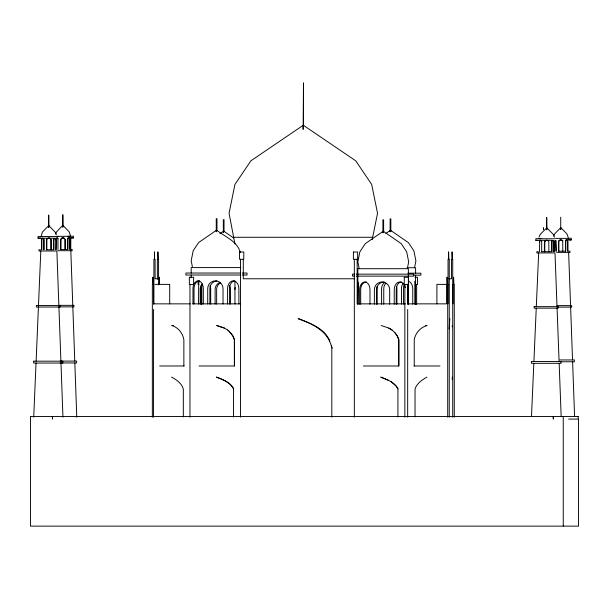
<?xml version="1.0" encoding="UTF-8"?>
<svg xmlns="http://www.w3.org/2000/svg" width="609" height="609" viewBox="0 0 609 609"><rect width="100%" height="100%" fill="white"/><g stroke="black" fill="none" stroke-linecap="round" stroke-linejoin="round"><path stroke-width="0.91" d="M53.965 238.203L38.024 238.203L38.024 236.505L58.045 236.505M41.648 249.751L41.686 239.466L42.706 238.104L43.726 239.466L43.757 249.751M41.747 249.751L41.747 239.938C41.404 237.693 44.434 237.693 44.092 239.938L44.092 249.751M46.824 249.751L46.901 239.466L47.479 238.644L49.055 238.104M48.819 226.381L48.705 214.992L48.697 227.56L48.758 225.566L55.153 232.098L56.34 234.907M50.851 249.751L50.851 239.938L50.204 238.644L49.2 238.165M51.278 249.751L51.202 239.466M53.584 249.751L53.584 239.938C53.242 237.693 56.279 237.693 55.929 239.938M53.919 249.751L53.957 239.466L54.97 238.104L55.99 239.466L56.028 249.751M55.929 249.751L56.218 238.355M57.984 249.484L57.946 239.177L57.216 237.875L56.431 238.058M60.565 249.484L60.641 239.177L61.654 238.058L63.161 237.814M60.984 249.484L60.984 239.649L61.623 238.355L62.598 237.875M62.933 226.076L62.818 214.657L62.818 227.248L62.879 225.254L69.129 231.793L70.393 235.47M64.927 249.484L64.927 239.649L64.288 238.355L63.313 237.875M65.346 249.484L65.27 239.177M67.599 249.484L67.599 239.649C67.249 237.411 70.248 237.411 69.898 239.649L69.898 249.484M67.926 249.484L67.964 239.177L68.962 237.814L69.959 239.177L69.989 249.484M67.972 237.913L73.544 237.913L73.544 236.216L67.972 236.216M152.341 417.188L152.341 284.548M153.476 417.188L153.476 309.471M153.552 303.929L153.552 284.548M153.887 303.998L153.887 259.289M155.097 259.289L155.097 278.77L158.485 278.77M157.366 279.265L157.366 259.289M158.576 284.89L158.576 259.289M169.705 303.891L169.705 284.38L155.097 284.38M183.317 416.967L183.317 388.938C181.573 383.244 176.58 379.719 171.54 377.108M183.865 365.986L183.865 339.715C182.753 333.161 178.277 327.406 171.761 325.526L173.39 325.526M189.962 417.188L189.962 284.548M191.196 277.826L191.196 275.032M191.196 273.175L191.196 267.587L240.814 267.587M192.969 304.005L192.969 288.529A7.666 5.176 -90 0 1 198.146 280.863A7.666 5.176 -90 0 1 203.322 288.529L203.322 304.005M194.027 304.005L194.027 288.529A7.666 5.648 -90 0 1 199.676 280.863M198.131 280.909L198.131 284.548L198.968 284.548M198.488 304.066L198.717 281.83L198.838 282.858M200.201 304.066L200.201 289.503A7.666 5.253 -90 0 1 201.739 284.076M200.94 304.066L200.94 289.496A7.666 5.58 -90 0 1 202.576 284.076M201.792 304.447L201.792 285.492M207.715 304.005L207.715 288.529A7.666 7.658 -90 0 1 215.373 280.863A7.666 7.658 -90 0 1 223.031 288.529L223.031 304.005M209.877 304.005L209.877 288.529A7.666 7.658 -90 0 1 216.873 280.894M210.706 304.066L210.706 289.503A7.666 5.253 -90 0 0 209.998 285.667M215.122 304.066L215.122 289.503A7.666 7.666 0 0 1 220.161 282.294M216.248 231.763L216.248 218.7L216.964 218.7L216.964 230.362M216.637 304.066L216.637 289.503A7.666 7.666 0 0 1 220.466 282.865M223.351 232.729L223.351 219.666L224.021 219.666L224.021 231.329M227.576 304.005L227.576 288.529A7.666 5.648 -90 0 1 233.232 280.863A7.666 5.648 -90 0 1 238.88 288.529L238.88 304.005M229.585 304.005L229.585 288.529A7.666 5.176 -90 0 1 234.762 280.863M230.446 304.066L230.446 289.503A7.666 7.666 0 0 0 229.418 285.667M233.544 416.967L233.544 388.938C230.225 382.246 222.841 379.651 216.355 377.108L216.53 377.108C223.016 379.651 230.4 382.246 233.719 388.938M234.343 365.986L234.343 339.715L232.851 336.061L230.613 332.811L227.728 330.108M234.967 304.066L234.929 281.328M234.929 243.973L229.068 213.279L234.929 184.443L250.878 160.822L303.305 125.226L355.74 160.822L371.688 184.443L377.542 213.279L372.183 239.695M240.456 417.18L240.456 259.289M243.288 259.289L243.288 278.77L354.369 278.77M303.495 125.614L303.495 82.87L303.122 129.412L303.305 125.226M331.814 417.135L331.814 348.158C328.731 331.319 312.6 323.729 298.128 318.674L298.57 318.674C310.461 323.653 324.254 327.901 329.773 340.918M354.331 417.18L354.331 259.289M357.171 259.289L357.171 303.868L405.396 303.853M357.856 304.066L357.856 268.698L408.373 268.698L408.373 304.066M357.97 304.203L358.389 282.233M359.622 304.203L359.622 289.64A7.666 5.176 -90 0 1 364.806 281.975A7.666 5.176 -90 0 1 369.983 289.64L369.983 304.203M360.688 304.203L360.688 289.64A7.666 5.648 -90 0 1 366.336 281.975M374.368 304.203L374.368 289.64A7.666 7.658 -90 0 1 382.026 281.975A7.666 7.658 -90 0 1 389.691 289.64L389.691 304.203M376.537 304.203L376.537 289.64A7.666 7.658 -90 0 1 384.195 281.975M377.199 304.15L377.199 288.674A7.666 5.176 -90 0 0 377.024 286.687M381.592 304.15L381.592 288.674A7.666 7.658 -90 0 1 384.858 282.393M382.909 232.874L382.909 219.811L383.624 219.811L383.624 232.364L383.267 231.237L365.316 243.623L359.858 251.844L357.848 261.878L359.211 268.698M383.754 304.15L383.754 288.674A7.666 7.658 -90 0 1 385.999 283.254M390.125 231.907L390.125 218.837L390.841 218.837L390.841 231.397L390.483 230.271L385.931 233.422M394.236 304.203L394.236 289.64A7.666 5.648 -90 0 1 399.154 282.036A7.666 5.648 -90 0 1 405.35 287.654M396.238 304.203L396.238 289.64A7.666 5.176 -90 0 1 401.422 281.975M396.908 304.15L396.908 288.674A7.666 7.658 -90 0 0 396.642 286.687M397.921 416.967L397.921 388.938L396.048 386.083L390.948 381.599M398.712 365.986L398.712 339.715L397.22 336.061L394.982 332.811M401.453 304.15L401.453 288.674A7.666 5.648 -90 0 1 403.112 283.254M403.462 304.15L403.462 288.674A7.666 5.176 -90 0 1 404.155 284.837M404.848 417.188L404.848 284.548M407.665 417.188L407.68 309.471M407.588 304.203L407.687 284.22M408.258 304.203L408.159 284.22M412.757 304.15L412.757 288.674A7.666 5.648 -90 0 0 408.57 281.267M414.234 365.986L414.234 339.715C415.46 332.956 420.408 327.315 427.107 325.526L425.569 325.526M414.805 304.15L415.14 281.008L415.475 304.15M415.041 416.967L415.041 388.938C416.921 383.297 422.007 379.963 426.879 377.108M415.589 304.028L415.589 275.177M415.589 273.319L415.589 267.732L407.109 267.732M416.647 304.447L416.647 284.548M436.904 303.891L436.904 284.38L448.719 284.38M446.496 284.548L446.496 303.853L407.687 303.853M447.706 417.188L447.706 284.548M448.041 303.853L448.041 259.289M449.252 417.18L449.252 259.289M451.52 259.289L451.52 278.77L448.978 278.77M452.731 417.18L452.731 259.289M453.066 303.853L453.066 284.548M454.268 417.188L454.268 284.548M552.036 240.334L535.844 240.334L535.844 238.667L541.051 238.667M539.528 251.715L539.665 241.583L540.51 240.304L541.66 240.768M541.675 251.715L541.675 242.047C542.025 239.855 539.178 239.855 539.528 242.047M544.355 251.715L544.431 241.583L546.029 240.304L548.176 240.479M544.789 251.715L544.789 242.047L545.451 240.768L546.463 240.304M546.806 228.695L546.692 217.466L546.692 229.852L546.753 227.888L553.246 234.32L554.449 237.084M548.876 251.715L548.8 241.583L547.75 240.479L546.616 240.243M551.655 251.715L551.655 242.047C551.328 239.832 554.365 239.832 554.038 242.047L554.038 251.715M551.99 251.715L551.99 242.047C551.632 239.855 554.487 239.855 554.129 242.047L554.129 251.715M553.893 251.19L554.03 240.715M555.941 251.19L555.636 240.342M556.261 251.19L555.926 240.342M558.491 251.19L558.491 241.613C558.666 239.543 561.825 239.23 562.929 240.715M558.902 251.19L558.902 241.613L559.191 240.715L560.501 239.877M562.807 251.19L562.731 241.149L560.645 239.817M563.249 526.13L563.249 416.457M565.449 251.19L565.449 241.613C565.114 239.421 568.06 239.421 567.725 241.613L567.725 251.19M565.769 251.19L565.807 241.149L566.789 239.817L567.778 241.149L567.816 251.19M565.814 239.916L571.326 239.916L571.326 238.256L568.227 238.256M578.154 416.457L578.124 419.083L568.654 419.083M578.55 419.083L578.55 526.13L30.45 526.13L30.45 416.457L578.55 416.457M568.212 237.533L566.964 233.955L560.775 227.576L560.722 229.524L560.722 217.253M33.723 417.18L36.03 363.048M36.114 361.183L40.803 250.992M531.482 416.647L533.819 363.322M533.903 361.487L536.247 308.146M536.308 306.647L538.668 252.933M449.168 328.982L449.8 318.674M452.183 379.361L452.327 377.108M452.213 326.843L452.335 325.526M407.322 268.698L408.685 261.878L406.675 251.844L401.217 243.623L383.267 231.237L382.909 232.364M414.539 267.732L415.901 260.911L413.892 250.878L408.433 242.656L390.483 230.271L390.125 231.397M223.351 232.227L223.686 231.093L233.529 237.929M216.248 231.253L216.606 230.126C225.033 236.916 237.335 241.118 240.38 252.56M55.746 233.902L56.622 231.793L62.879 225.254M553.726 236.01L554.593 233.955L560.775 227.576M539.056 237.084L540.259 234.32L546.753 227.888M56.348 238.355L57.459 237.875L58.152 238.736M48.758 225.566L42.371 232.098L41.092 236.619M219.902 233.727L223.686 231.093M216.606 230.126L198.656 242.511L193.198 250.733L191.188 260.774L192.551 267.587M38.024 238.203L40.803 238.096M535.844 240.334L537.724 240.266M57.413 236.322L70.385 236.322M233.94 237.274L372.67 237.274M555.37 238.37L568.205 238.37M538.957 238.774L554.54 238.774M60.169 249.484L67.203 249.484M40.415 249.751L38.976 249.751L38.976 250.992L56.873 250.992L60.908 361.183M53.181 249.751L46.482 249.751L46.398 239.938C46.589 237.814 49.839 237.51 50.981 239.025M57.771 250.718L72.174 250.718L72.174 249.484L70.766 249.484L70.819 237.807L73.544 237.913M559.047 251.19L565.061 251.19M568.578 251.19L569.971 251.19L569.971 252.392L556.656 252.392M538.28 251.715L536.818 251.715L536.818 252.933L554.997 252.933L557.022 306.647M541.454 251.715L551.244 251.715M240.426 273.038L185.897 273.038L185.897 275.024L240.426 275.024M242.26 273.038L247.018 273.038L247.018 275.024L242.26 275.024M407.878 273.182L420.888 273.182L420.888 275.169L413.382 275.169M354.423 274.149L352.55 274.149L352.55 276.136L354.423 276.136M356.288 274.149L413.671 274.149L413.671 276.136L356.288 276.136M414.919 277.27L417.477 277.27L417.477 284.548L416.632 284.548M201.777 284.548L202.394 284.548M153.468 303.853L190.427 303.853M192.802 303.853L240.486 303.853M58.692 305.337L73.917 305.337L73.917 306.86L58.692 306.86M557.045 305.619L571.691 305.619L571.691 307.103L557.045 307.103M381.219 325.526L388.885 328.091L392.272 330.108M559.869 359.949L574.371 359.949L574.371 361.769L559.869 361.769M60.2 361.091L76.62 361.091L76.62 362.956L60.2 362.956M159.649 365.986L184.23 365.986M198.998 365.986L234.518 365.986L234.518 339.715L233.019 336.061L229.053 331.189M363.375 365.986L398.887 365.986L398.887 339.715C397.388 334.539 393.513 330.413 388.709 328.091M414.067 365.986L439.98 365.986M568.631 239.809L571.326 239.916M62.75 237.814L64.706 238.355M224.515 328.091L216.675 325.526L224.34 328.091L227.903 330.108M388.055 380.115L380.732 377.108C387.233 379.712 394.769 382.147 398.088 388.938M331.425 345.745L332.255 348.158M557.075 308.146L559.092 361.487M559.161 363.322L561.171 416.647M568.631 252.392L572.536 359.949M572.605 361.769L574.591 416.457M70.819 250.718L72.775 305.337M72.829 306.86L74.77 361.091M74.838 362.956L76.772 417.211M60.976 363.048L62.955 417.18M234.967 289.503A7.666 5.58 -90 0 1 235.158 287.517M33.739 361.183L33.739 363.048L62.796 363.048L62.796 361.183L33.739 361.183M36.365 305.52L36.365 307.035L60.032 307.035L60.032 305.52L36.365 305.52M52.42 416.457L52.42 419.083L52.481 416.457M152.882 277.27L153.011 284.548L152.882 277.27M154.435 252.012L154.564 259.289L154.435 252.012M157.914 252.012L158.043 259.289L157.914 252.012M159.444 277.27L159.573 284.548L159.444 277.27M189.361 277.27L189.361 284.548L193.624 284.548L193.624 277.27L189.361 277.27M239.512 252.012L239.512 259.289L243.783 259.289L243.783 252.012L239.512 252.012M353.395 252.012L353.395 259.289L357.658 259.289L357.658 252.012L353.395 252.012M404.254 277.27L404.254 284.548L408.517 284.548L408.517 277.27L404.254 277.27M447.036 277.27L447.166 284.548L447.036 277.27M448.589 252.012L448.719 259.289L448.589 252.012M452.068 252.012L452.198 259.289L452.068 252.012M453.598 277.27L453.728 284.548L453.598 277.27M531.497 361.487L531.497 363.322L561.011 363.322L561.011 361.487L531.497 361.487M534.162 306.647L534.162 308.146L558.202 308.146L558.202 306.647L534.162 306.647M543.51 229.631L543.449 227.888L543.51 229.631M553.292 416.457L553.292 419.083L553.345 416.457"/></g></svg>
